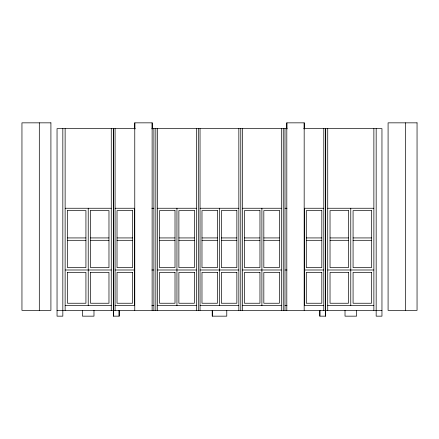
<?xml version="1.0" encoding="UTF-8"?>
<svg xmlns="http://www.w3.org/2000/svg" width="439" height="439" viewBox="0 0 439 439"><rect width="100%" height="100%" fill="white"/><g stroke="black" fill="none" stroke-linecap="round" stroke-linejoin="round"><path stroke-width="0.66" d="M62.832 128.632L62.832 316.157L57.043 316.157L57.043 128.632L135.278 128.632M65.126 310.368L65.126 128.632M82.411 310.368L82.411 316.157L93.984 316.157L93.984 310.368M88.228 305.621L88.228 208.251M111.27 310.368L111.27 128.632M113.333 310.368L113.333 128.632M119.139 316.157L119.139 310.368L119.139 316.157L113.355 316.157L113.355 310.368M134.822 129.006L134.822 122.843M152.185 129.006L152.185 122.843L134.768 122.849L134.768 310.368M153.897 310.368L153.897 128.632M196.37 310.368L196.37 128.632M212.224 310.368L212.224 316.157L226.776 316.157L226.776 310.368M238.843 310.368L238.843 128.632M281.322 310.368L281.322 128.632M286.87 129.006L286.87 122.843M304.232 129.006L304.232 122.843L286.81 122.849L286.815 310.368M319.861 316.157L319.861 310.368L319.861 316.157L325.645 316.157L325.645 310.368M323.795 310.368L323.795 128.632M373.874 310.368L373.874 128.632M151.856 128.632L287.144 128.632M303.722 128.632L381.957 128.632L381.957 316.157L376.168 316.157L376.168 128.632M65.186 208.251L111.27 208.251M115.089 208.251L134.466 208.251L134.466 305.621L115.089 305.621M151.845 208.251L153.848 208.251M157.563 208.251L196.321 208.251M200.041 208.251L238.794 208.251M242.515 208.251L281.273 208.251M284.988 208.251L286.996 208.251M323.746 208.251L304.37 208.251L304.37 305.621L323.746 305.621M327.73 208.251L373.814 208.251M67.485 237.933L85.929 237.933M90.527 237.933L108.971 237.933M117.021 237.933L132.534 237.933M159.5 237.933L175.013 237.933M178.876 237.933L194.389 237.933M201.973 237.933L217.486 237.933M221.349 237.933L236.862 237.933M244.446 237.933L259.959 237.933M263.828 237.933L279.341 237.933M306.301 237.933L321.814 237.933M330.029 237.933L348.473 237.933M353.071 237.933L371.515 237.933M67.485 240.309L85.929 240.309M90.527 240.309L108.971 240.309M117.021 240.309L132.534 240.309M159.5 240.309L175.013 240.309M178.876 240.309L194.389 240.309M201.973 240.309L217.486 240.309M221.349 240.309L236.862 240.309M244.446 240.309L259.959 240.309M263.828 240.309L279.341 240.309M306.301 240.309L321.814 240.309M330.029 240.309L348.473 240.309M353.071 240.309L371.515 240.309M65.186 269.996L111.27 269.996M115.089 269.996L134.466 269.996M151.845 269.996L153.848 269.996M157.563 269.996L196.321 269.996M200.041 269.996L238.794 269.996M242.515 269.996L281.273 269.996M284.988 269.996L286.996 269.996M304.37 269.996L323.746 269.996M327.73 269.996L373.814 269.996M65.186 305.621L111.27 305.621M151.845 305.621L153.848 305.621M157.563 305.621L196.321 305.621M200.041 305.621L238.794 305.621M242.515 305.621L281.273 305.621M284.988 305.621L286.996 305.621M327.73 305.621L373.814 305.621M57.043 310.368L381.957 310.368M405.449 122.843L405.449 310.368M356.589 310.368L356.589 316.157L345.016 316.157L345.016 310.368M350.772 208.251L350.772 305.621M327.73 128.632L327.73 310.368M325.727 128.632L325.667 310.368M325.645 128.632L325.645 316.157M304.172 122.849L304.178 310.368M284.988 128.632L284.988 310.368M283.254 128.632L283.254 310.368M261.891 208.251L261.891 305.621M242.515 128.632L242.515 310.368M240.781 128.632L240.781 310.368M219.418 208.251L219.418 305.621M212.306 310.368L212.306 316.157M200.041 128.632L200.041 310.368M198.302 128.632L198.302 310.368M176.944 208.251L176.944 305.621M157.563 128.632L157.563 310.368M155.829 128.632L155.829 310.368M152.13 122.849L152.13 310.368M115.089 128.632L115.089 310.368M113.355 128.632L113.355 316.157M39.312 122.849L39.312 310.368M50.913 122.843L50.913 310.368L21.95 310.368L21.95 122.849L50.913 122.843M67.485 272.372L67.485 303.245L85.929 303.245L85.929 272.372L67.485 272.372M67.485 210.621L67.485 267.62L85.929 267.62L85.929 210.621L67.485 210.621M90.527 272.372L90.527 303.245L108.971 303.245L108.971 272.372L90.527 272.372M90.527 210.621L90.527 267.62L108.971 267.62L108.971 210.621L90.527 210.621M417.05 122.849L388.087 122.843L388.087 310.368L417.05 310.368L417.05 122.843M132.534 210.621L117.021 210.621L117.021 267.62L132.534 267.62L132.534 210.621M175.013 210.621L159.5 210.621L159.5 267.62L175.013 267.62L175.013 210.621M194.389 210.621L178.876 210.621L178.876 267.62L194.389 267.62L194.389 210.621M217.486 210.621L201.973 210.621L201.973 267.62L217.486 267.62L217.486 210.621M236.862 210.621L221.349 210.621L221.349 267.62L236.862 267.62L236.862 210.621M259.959 210.621L244.446 210.621L244.446 267.62L259.959 267.62L259.959 210.621M279.341 210.621L263.828 210.621L263.828 267.62L279.341 267.62L279.341 210.621M321.814 210.621L306.301 210.621L306.301 267.62L321.814 267.62L321.814 210.621M348.473 210.621L330.029 210.621L330.029 267.62L348.473 267.62L348.473 210.621M371.515 210.621L353.071 210.621L353.071 267.62L371.515 267.62L371.515 210.621M132.534 272.372L117.021 272.372L117.021 303.245L132.534 303.245L132.534 272.372M175.013 272.372L159.5 272.372L159.5 303.245L175.013 303.245L175.013 272.372M194.389 272.372L178.876 272.372L178.876 303.245L194.389 303.245L194.389 272.372M217.486 272.372L201.973 272.372L201.973 303.245L217.486 303.245L217.486 272.372M236.862 272.372L221.349 272.372L221.349 303.245L236.862 303.245L236.862 272.372M259.959 272.372L244.446 272.372L244.446 303.245L259.959 303.245L259.959 272.372M279.341 272.372L263.828 272.372L263.828 303.245L279.341 303.245L279.341 272.372M321.814 272.372L306.301 272.372L306.301 303.245L321.814 303.245L321.814 272.372M348.473 272.372L330.029 272.372L330.029 303.245L348.473 303.245L348.473 272.372M371.515 272.372L353.071 272.372L353.071 303.245L371.515 303.245L371.515 272.372"/></g></svg>
